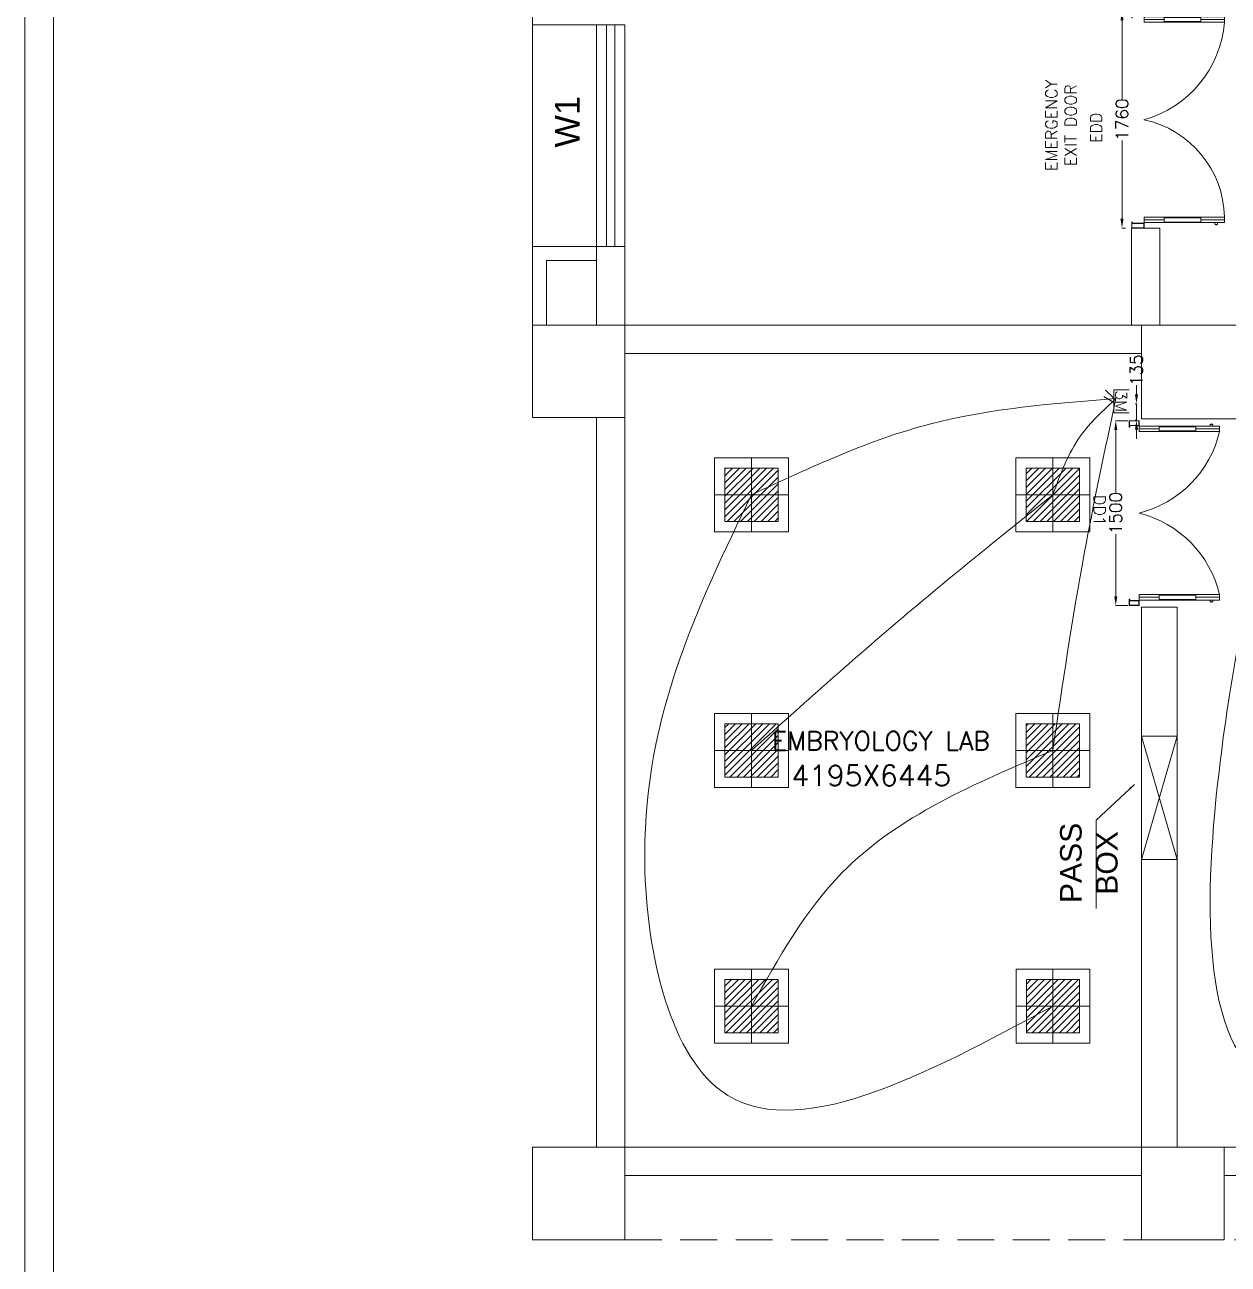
# Model space of a CAD drawing. Extents: x 3505867 to 4040009, y -660366 to -590408.
# Drawn here: x 3555319 to 3565090, y -613902 to -603838 of the extents above; entities that cross this region are included whole.
import ezdxf
from ezdxf.enums import TextEntityAlignment as Align

# ---------------------------------------------------------------- set-up
doc = ezdxf.new("R2010")
doc.units = 0
doc.header["$LTSCALE"] = 6
doc.header["$MEASUREMENT"] = 0
doc.linetypes.add('HIDDEN', pattern=[0.375, 0.25, -0.125])
doc.layers.get('0').update_dxf_attribs({"linetype": 'CONTINUOUS', "lineweight": 0})
doc.layers.get('Defpoints').update_dxf_attribs({"linetype": 'CONTINUOUS', "lineweight": 0})
for name, color, linetype, lineweight in [('0 Room description', 6, 'CONTINUOUS', 0), ('0 Room Dimensions', 7, 'CONTINUOUS', 0), ('1200 Door', 144, 'CONTINUOUS', 0), ('Chajja', 7, 'CONTINUOUS', 0), ('COL', 5, 'CONTINUOUS', 0), ('DIM', 7, 'CONTINUOUS', 0), ('Double Leaf Door', 4, 'CONTINUOUS', 0), ('ELE-3M UPS P.SB', 3, 'CONTINUOUS', 0), ('ELE-CABLE TRAY', 31, 'CONTINUOUS', 0), ('JOINERY', 7, 'CONTINUOUS', 0), ('WALL', 10, 'CONTINUOUS', 0), ('walls', 1, 'CONTINUOUS', 0), ('WIN', 151, 'CONTINUOUS', 0), ('Window', 161, 'CONTINUOUS', 0)]:
    doc.layers.add(name, color=color, linetype=linetype, lineweight=lineweight)
doc.layers.add('ELE-42W EMERGENCY DOWN LIGHT', color=7, linetype='CONTINUOUS', lineweight=0, true_color=0x608ec6)
doc.layers.add('ELE-LIGHTING WIRING', color=7, linetype='CONTINUOUS', lineweight=0, true_color=0x63d7b6)
doc.styles.add('ARIAL', font='arial.ttf')
doc.styles.add('ROMANS', font='romans.shx')
doc.styles.add('SIMPLEX', font='SIMPLEX')
doc.styles.get("Standard").update_dxf_attribs({"font": 'SIMPLEX'})
doc.dimstyles.new('AEPL1', dxfattribs={"dimtxt": 100, "dimasz": 75, "dimexe": 1.25, "dimexo": 50, "dimtad": 0, "dimdec": 0, "dimtxsty": 'ROMANS', "dimcen": 2.5, "dimclrd": 7, "dimclre": 7, "dimadec": 0, "dimazin": 0, "dimtfac": 1, "dimtdec": 0, "dimtmove": 0, "dimatfit": 3, "dimfxl": 1, "dimlwd": 0, "dimlwe": 0, "dimarcsym": 0})
doc.dimstyles.new('TEXT', dxfattribs={"dimscale": 0, "dimtxt": 500, "dimasz": 100, "dimexe": 75, "dimexo": 100, "dimgap": 50, "dimtad": 0, "dimdec": 0, "dimzin": 0, "dimdsep": 46, "dimtxsty": 'ARIAL', "dimblk": 'OBLIQUE', "dimcen": 0.09, "dimdle": 100, "dimclrd": 256, "dimclre": 256, "dimclrt": 6, "dimadec": 0, "dimazin": 0, "dimtfac": 1, "dimtdec": 0, "dimtofl": 0, "dimtmove": 2, "dimatfit": 3, "dimfxl": 1, "dimfrac": 2, "dimtolj": 1, "dimtzin": 0, "dimarcsym": 0})

# ---------------------------------------------------------------- blocks, each defined once
blk = doc.blocks.new('_Oblique')
at = {"color": 0, "linetype": 'ByBlock', "lineweight": -2}
blk.add_line((-0.5, -0.5), (0.5, 0.5), dxfattribs=at)
blk = doc.blocks.new('1800x100')
at = {"layer": 'Double Leaf Door'}
for points in [[(101628, -31395), (101633, -31395), (101633, -31098), (101628, -31098)], [(101672, -31098), (101667, -31098), (101667, -31395), (101672, -31395)], [(103256, -31098), (103261, -31098), (103261, -31395), (103256, -31395)], [(103300, -31395), (103295, -31395), (103295, -31098), (103300, -31098)]]:
    blk.add_hatch(color=6, dxfattribs=at).paths.add_polyline_path(points)
at = {"layer": 'Double Leaf Door', "color": 8}
for p, q in [((101613, -30962), (101613, -30980)), ((101628, -30960), (101615, -30960)), ((101615, -30982), (101628, -30982)), ((101628, -31558), (101628, -30904)), ((101628, -30904), (101672, -30904)), ((101628, -30960), (101628, -30982)), ((101650, -31098), (101650, -30904)), ((101672, -30904), (101672, -31558)), ((103300, -30904), (103256, -30904)), ((103256, -30904), (103256, -31558)), ((103278, -31098), (103278, -30904)), ((103300, -31558), (103300, -30904)), ((103300, -30960), (103312, -30960)), ((103300, -30960), (103300, -30982)), ((103312, -30982), (103300, -30982)), ((103314, -30962), (103314, -30980)), ((101650, -31558), (101650, -31395)), ((103278, -31558), (103278, -31395)), ((101584, -31558), (101584, -31658)), ((101624, -31558), (101584, -31558)), ((101586, -31560), (101586, -31656)), ((101622, -31560), (101586, -31560)), ((101622, -31655), (101622, -31560)), ((101624, -31654), (101624, -31558)), ((101672, -31558), (101628, -31558)), ((103256, -31558), (103300, -31558)), ((103304, -31654), (103304, -31558)), ((103304, -31558), (103344, -31558)), ((103306, -31655), (103306, -31560)), ((103306, -31560), (103342, -31560)), ((103342, -31560), (103342, -31656)), ((103344, -31558), (103344, -31658)), ((101584, -31658), (101624, -31658)), ((101586, -31656), (101624, -31656)), ((101634, -31655), (101622, -31655)), ((101636, -31654), (101624, -31654)), ((101624, -31656), (101634, -31656)), ((101624, -31658), (101636, -31658)), ((101634, -31656), (101634, -31655)), ((101636, -31658), (101636, -31654)), ((103292, -31658), (103292, -31654)), ((103292, -31654), (103304, -31654)), ((103304, -31658), (103292, -31658)), ((103294, -31656), (103294, -31655)), ((103294, -31655), (103306, -31655)), ((103304, -31656), (103294, -31656)), ((103342, -31656), (103304, -31656)), ((103344, -31658), (103304, -31658))]:
    blk.add_line(p, q, dxfattribs=at)
at = {"layer": 'Double Leaf Door', "color": 6}
for p, q in [((101672, -31098), (101628, -31098)), ((101628, -31098), (101628, -31395)), ((101633, -31395), (101633, -31098)), ((101667, -31395), (101667, -31098)), ((101672, -31395), (101672, -31098)), ((103256, -31395), (103256, -31098)), ((103256, -31098), (103300, -31098)), ((103261, -31395), (103261, -31098)), ((103295, -31395), (103295, -31098)), ((103300, -31098), (103300, -31395)), ((101628, -31395), (101672, -31395)), ((103300, -31395), (103256, -31395))]:
    blk.add_line(p, q, dxfattribs=at)
at = {"layer": 'Double Leaf Door', "color": 6, "ltscale": 100}
for p, q in [((101667, -31098), (101667, -31395)), ((103261, -31098), (103261, -31395))]:
    blk.add_line(p, q, dxfattribs=at)
at = {"layer": 'Double Leaf Door', "color": 6}
for points in [[(101628, -31098), (101628, -31395), (101633, -31395), (101633, -31098), (101628, -31098)], [(101672, -31098), (101672, -31395), (101667, -31395), (101667, -31098), (101672, -31098)], [(103256, -31098), (103256, -31395), (103261, -31395), (103261, -31098), (103256, -31098)], [(103300, -31098), (103300, -31395), (103295, -31395), (103295, -31098), (103300, -31098)]]:
    blk.add_lwpolyline(points, dxfattribs=at)
at = {"layer": 'Double Leaf Door', "ltscale": 5000}
for points in [[(101628, -31098), (101628, -31395), (101633, -31395), (101633, -31098), (101628, -31098)], [(103300, -31098), (103300, -31395), (103295, -31395), (103295, -31098), (103300, -31098)]]:
    blk.add_lwpolyline(points, dxfattribs=at)
at = {"layer": 'Double Leaf Door', "color": 8}
for centre, radius, start, end in [((101613, -30971), 3.72, 90, 270), ((101615, -30962), 1.98, 90, 180), ((101615, -30980), 1.98, 180, 270), ((101602, -31796), 894, 15.3848, 85.5115), ((103269, -31727), 822, 90.8957, 168.2081), ((103312, -30962), 1.98, 0, 90), ((103312, -30980), 1.98, 270, 0), ((103314, -30971), 3.72, 270, 90)]:
    blk.add_arc(centre, radius, start, end, dxfattribs=at)
blk = doc.blocks.new('*D607')
at = {"layer": 'Defpoints', "color": 0, "linetype": 'ByBlock', "transparency": 16777216}
for p in [(-28940, 10210), (-29018, 8450), (-28940, 8450)]:
    blk.add_point(p, dxfattribs=at)
at = {"layer": 'DIM', "color": 7, "linetype": 'ByBlock', "lineweight": 0, "transparency": 16777216}
for p, q in [((-28990, 10210), (-29020, 10210)), ((-29018, 10135), (-29018, 9499)), ((-29018, 8525), (-29018, 9160)), ((-28990, 8450), (-29020, 8450))]:
    blk.add_line(p, q, dxfattribs=at)
at = {"layer": 'DIM', "color": 7, "linetype": 'ByBlock', "transparency": 16777216}
for points in [[(-29031, 10135), (-29006, 10135), (-29018, 10210)], [(-29031, 8525), (-29006, 8525), (-29018, 8450)]]:
    blk.add_solid(points, dxfattribs=at)
at = {"layer": 'DIM', "color": 0, "linetype": 'ByBlock', "transparency": 16777216, "insert": (-29018, 9330), "char_height": 100, "attachment_point": 5, "rotation": 90, "style": 'ROMANS'}
blk.add_mtext('1760', dxfattribs=at)
blk = doc.blocks.new('1500x80')
at = {"layer": 'Double Leaf Door'}
for points in [[(99336, -25418), (99341, -25418), (99341, -25121), (99336, -25121)], [(99380, -25121), (99375, -25121), (99375, -25418), (99380, -25418)], [(100704, -25121), (100709, -25121), (100709, -25418), (100704, -25418)], [(100748, -25418), (100743, -25418), (100743, -25121), (100748, -25121)]]:
    blk.add_hatch(color=6, dxfattribs=at).paths.add_polyline_path(points)
at = {"layer": 'Double Leaf Door', "color": 8}
for p, q in [((99336, -25582), (99336, -24928)), ((99336, -24928), (99380, -24928)), ((99358, -25121), (99358, -24928)), ((99380, -24928), (99380, -25582)), ((100748, -24928), (100704, -24928)), ((100704, -24928), (100704, -25582)), ((100726, -25121), (100726, -24928)), ((100748, -25582), (100748, -24928)), ((99322, -24985), (99322, -25003)), ((99336, -24983), (99324, -24983)), ((99324, -25005), (99336, -25005)), ((99336, -24983), (99336, -25005)), ((100748, -24983), (100760, -24983)), ((100748, -24983), (100748, -25005)), ((100760, -25005), (100748, -25005)), ((100762, -24985), (100762, -25003)), ((99358, -25582), (99358, -25418)), ((100726, -25582), (100726, -25418)), ((99292, -25582), (99292, -25662)), ((99332, -25582), (99292, -25582)), ((99292, -25662), (99332, -25662)), ((99294, -25584), (99294, -25660)), ((99330, -25584), (99294, -25584)), ((99294, -25660), (99332, -25660)), ((99330, -25659), (99330, -25584)), ((99342, -25659), (99330, -25659)), ((99332, -25657), (99332, -25582)), ((99344, -25657), (99332, -25657)), ((99332, -25660), (99342, -25660)), ((99332, -25662), (99344, -25662)), ((99380, -25582), (99336, -25582)), ((99342, -25660), (99342, -25659)), ((99344, -25662), (99344, -25657)), ((100704, -25582), (100748, -25582)), ((100740, -25662), (100740, -25657)), ((100740, -25657), (100752, -25657)), ((100752, -25662), (100740, -25662)), ((100742, -25660), (100742, -25659)), ((100742, -25659), (100754, -25659)), ((100752, -25660), (100742, -25660)), ((100752, -25657), (100752, -25582)), ((100752, -25582), (100792, -25582)), ((100790, -25660), (100752, -25660)), ((100792, -25662), (100752, -25662)), ((100754, -25659), (100754, -25584)), ((100754, -25584), (100790, -25584)), ((100790, -25584), (100790, -25660)), ((100792, -25582), (100792, -25662))]:
    blk.add_line(p, q, dxfattribs=at)
at = {"layer": 'Double Leaf Door', "color": 6}
for p, q in [((99380, -25121), (99336, -25121)), ((99336, -25121), (99336, -25418)), ((99341, -25418), (99341, -25121)), ((99375, -25418), (99375, -25121)), ((99380, -25418), (99380, -25121)), ((100704, -25418), (100704, -25121)), ((100704, -25121), (100748, -25121)), ((100709, -25418), (100709, -25121)), ((100743, -25418), (100743, -25121)), ((100748, -25121), (100748, -25418)), ((99336, -25418), (99380, -25418)), ((100748, -25418), (100704, -25418))]:
    blk.add_line(p, q, dxfattribs=at)
at = {"layer": 'Double Leaf Door', "color": 6, "ltscale": 100}
for p, q in [((99375, -25121), (99375, -25418)), ((100709, -25121), (100709, -25418))]:
    blk.add_line(p, q, dxfattribs=at)
at = {"layer": 'Double Leaf Door', "color": 6}
for points in [[(99336, -25121), (99336, -25418), (99341, -25418), (99341, -25121), (99336, -25121)], [(99380, -25121), (99380, -25418), (99375, -25418), (99375, -25121), (99380, -25121)], [(100704, -25121), (100704, -25418), (100709, -25418), (100709, -25121), (100704, -25121)], [(100748, -25121), (100748, -25418), (100743, -25418), (100743, -25121), (100748, -25121)]]:
    blk.add_lwpolyline(points, dxfattribs=at)
at = {"layer": 'Double Leaf Door', "ltscale": 5000}
for points in [[(99336, -25121), (99336, -25418), (99341, -25418), (99341, -25121), (99336, -25121)], [(100748, -25121), (100748, -25418), (100743, -25418), (100743, -25121), (100748, -25121)]]:
    blk.add_lwpolyline(points, dxfattribs=at)
at = {"layer": 'Double Leaf Door', "color": 8}
for centre, radius, start, end in [((99176, -25796), 892, 13.906, 76.7864), ((100908, -25796), 892, 103.2136, 166.094), ((99322, -24994), 3.72, 90, 270), ((99324, -24985), 1.98, 90, 180), ((99324, -25003), 1.98, 180, 270), ((100760, -24985), 1.98, 0, 90), ((100760, -25003), 1.98, 270, 0), ((100762, -24994), 3.72, 270, 90)]:
    blk.add_arc(centre, radius, start, end, dxfattribs=at)
blk = doc.blocks.new('*D610')
at = {"layer": 'Defpoints', "color": 0, "linetype": 'ByBlock', "transparency": 16777216}
for p in [(-29069, 6885), (-28920, 6885), (-28920, 5385)]:
    blk.add_point(p, dxfattribs=at)
at = {"layer": 'DIM', "color": 7, "linetype": 'ByBlock', "lineweight": 0, "transparency": 16777216}
for p, q in [((-28970, 6885), (-29070, 6885)), ((-29069, 6810), (-29069, 6305)), ((-29069, 5460), (-29069, 5965)), ((-28970, 5385), (-29070, 5385))]:
    blk.add_line(p, q, dxfattribs=at)
at = {"layer": 'DIM', "color": 7, "linetype": 'ByBlock', "transparency": 16777216}
for points in [[(-29081, 6810), (-29056, 6810), (-29069, 6885)], [(-29081, 5460), (-29056, 5460), (-29069, 5385)]]:
    blk.add_solid(points, dxfattribs=at)
at = {"layer": 'DIM', "color": 0, "linetype": 'ByBlock', "transparency": 16777216, "insert": (-29069, 6135), "char_height": 100, "attachment_point": 5, "rotation": 90, "style": 'ROMANS'}
blk.add_mtext('1500', dxfattribs=at)
blk = doc.blocks.new('54W EME')
at = {"layer": 'ELE-42W EMERGENCY DOWN LIGHT'}
h = blk.add_hatch(dxfattribs=at)
h.set_pattern_fill('ANSI31', color=8, scale=312.5, style=0)
h.paths.add_polyline_path([(-216, -216), (-216, 216), (216, 216), (216, -216)])
for p, q in [((0, 300), (0, -300)), ((-300, 0), (300, 0))]:
    blk.add_line(p, q, dxfattribs=at)
for points in [[(-300, -300), (-300, 300), (300, 300), (300, -300)], [(-216, -216), (-216, 216), (216, 216), (216, -216)]]:
    blk.add_lwpolyline(points, close=True, dxfattribs=at)
blk = doc.blocks.new('3M UPS SB')
at = {"layer": 'ELE-3M UPS P.SB', "color": 3}
for p, q in [((-134, 160), (-69, 265)), ((-240, 160), (-240, 0)), ((0, 160), (-240, 160)), ((-88, 160), (-3, 245)), ((0, 160), (0, 0))]:
    blk.add_line(p, q, dxfattribs=at)
blk.add_text('3M', height=120, rotation=180, dxfattribs=at).set_placement((-6, 143))
blk = doc.blocks.new('*D495')
at = {"layer": 'Defpoints', "color": 0, "linetype": 'ByBlock', "transparency": 16777216}
for p in [(3564286, -606915), (3564345, -606915), (3564286, -607050)]:
    blk.add_point(p, dxfattribs=at)
at = {"layer": 'ELE-CABLE TRAY', "color": 7, "linetype": 'ByBlock', "lineweight": 0, "transparency": 16777216}
for p, q in [((3564345, -606840), (3564345, -606765)), ((3564336, -606915), (3564346, -606915)), ((3564345, -607050), (3564345, -606915)), ((3564336, -607050), (3564346, -607050)), ((3564345, -607125), (3564345, -607200))]:
    blk.add_line(p, q, dxfattribs=at)
at = {"layer": 'ELE-CABLE TRAY', "color": 7, "linetype": 'ByBlock', "transparency": 16777216}
for points in [[(3564333, -606840), (3564358, -606840), (3564345, -606915)], [(3564358, -607125), (3564333, -607125), (3564345, -607050)]]:
    blk.add_solid(points, dxfattribs=at)
at = {"layer": 'ELE-CABLE TRAY', "color": 0, "linetype": 'ByBlock', "transparency": 16777216, "insert": (3564345, -606643), "char_height": 100, "attachment_point": 5, "rotation": 90, "style": 'ROMANS'}
blk.add_mtext('135', dxfattribs=at)
blk = doc.blocks.new('CIVIL IVF')
at = {"layer": 'Chajja', "color": 8, "linetype": 'HIDDEN', "ltscale": 200}
blk.add_line((-33055, 235.2), (-10540, 235.2), dxfattribs=at)
at = {"layer": 'COL', "color": 8}
for points in [[(-33805, 7660.2), (-33055, 7660.2), (-33055, 6910.2), (-33805, 6910.2)], [(-28860, 6900.2), (-28070, 6900.2), (-28070, 7660.2), (-28860, 7660.2)], [(-33805, 985.2), (-33055, 985.2), (-33055, 235.2), (-33805, 235.2)], [(-28860, 235.2), (-28190, 235.2), (-28190, 985.2), (-28860, 985.2)]]:
    blk.add_lwpolyline(points, close=True, dxfattribs=at)
at = {"layer": 'WALL', "color": 8, "linetype": 'ByBlock'}
for p, q in [((-33805, 10100.2), (-33805, 8300.2)), ((-28940, 7660.2), (-28940, 8449.7)), ((-28710, 7660.2), (-28710, 8449.7)), ((-33285, 8300.2), (-33285, 7660.2)), ((-33055, 8300.2), (-33055, 7660.2)), ((-33055, 7660.2), (-28860, 7660.2)), ((-33055, 7430.2), (-28860, 7430.2)), ((-33285, 6910.2), (-33285, 985.2)), ((-33285, 6910.2), (-33285, 985.2)), ((-33055, 6910.2), (-33055, 985.2)), ((-33055, 6910.2), (-33055, 985.2)), ((-28860, 5370.2), (-28860, 4322.7)), ((-28860, 5370.2), (-28570, 5370.2)), ((-28570, 5370.2), (-28570, 4322.7)), ((-28860, 3322.7), (-28860, 985.2)), ((-28570, 3322.7), (-28570, 985.2)), ((-33055, 985.2), (-28860, 985.2)), ((-28190, 985.2), (-23015, 985.2)), ((-33055, 755.2), (-28860, 755.2)), ((-28190, 755.2), (-23015, 755.2))]:
    blk.add_line(p, q, dxfattribs=at)
at = {"layer": 'WALL', "color": 8, "lineweight": 0}
blk.add_line((-28940, 8449.7), (-28710, 8449.7), dxfattribs=at)
at = {"layer": 'WALL', "color": 8, "linetype": 'ByBlock'}
for points in [[(-33805, 10700.2), (-33805, 10100.2), (-33285, 10100.2)], [(-33805, 7660.2), (-33805, 8300.2), (-33285, 8300.2)], [(-33690, 7660.2), (-33690, 8185.2), (-33285, 8185.2)]]:
    blk.add_lwpolyline(points, dxfattribs=at)
at = {"layer": 'walls', "color": 8, "linetype": 'Continuous'}
blk.add_line((-33055, 8300.2), (-33285, 8300.2), dxfattribs=at)
at = {"layer": 'WIN', "color": 8, "linetype": 'Continuous'}
for p, q in [((-28570, 3322.7), (-28860, 4322.7)), ((-28860, 3322.7), (-28570, 4322.7))]:
    blk.add_line(p, q, dxfattribs=at)
blk.add_lwpolyline([(-28860, 3322.7), (-28570, 3322.7), (-28570, 4322.7), (-28860, 4322.7)], close=True, dxfattribs=at)
at = {"layer": 'Window', "color": 8, "linetype": 'Continuous', "elevation": 0}
for points in [[(-33285, 8300.2), (-33055, 8300.2), (-33055, 10100.2), (-33285, 10100.2)], [(-33205, 8300.2), (-33135, 8300.2), (-33135, 10100.2), (-33205, 10100.2)]]:
    blk.add_lwpolyline(points, close=True, dxfattribs=at)
at = {"layer": 'Double Leaf Door', "color": 8, "rotation": 270}
for name, p in [('1800x100', (2718.5, 111793.4)), ('1500x80', (-3298.2, 106177.2))]:
    blk.add_blockref(name, p, dxfattribs=at)
at = {"layer": '0 Room description', "color": 8, "style": 'SIMPLEX'}
blk.add_text('EMBRYOLOGY LAB', height=150, dxfattribs=at).set_placement((-30975.6, 4286.1, -1610551), align=Align.MIDDLE)
at = {"layer": '0 Room Dimensions', "color": 8, "lineweight": 0, "style": 'SIMPLEX'}
blk.add_text('4195X6445', height=168, dxfattribs=at).set_placement((-31702.5, 3919.4, 241159.2))
at = {"layer": '1200 Door', "color": 8, "linetype": 'ByBlock', "style": 'ROMANS'}
for s, rotation, p in [('EDD', 90, (-29181.1, 9141.1, -35804.4)), ('DD1', 270, (-29246.3, 6282, -35804.4))]:
    blk.add_text(s, height=94.18, rotation=rotation, dxfattribs=at).set_placement(p)
at = {"layer": '1200 Door', "color": 8, "linetype": 'ByBlock', "insert": (-29512.7, 9252), "char_height": 94.18, "width": 1944.789, "attachment_point": 5, "rotation": 90, "style": 'ROMANS'}
blk.add_mtext(' EMERGENCY\\P EXIT DOOR', dxfattribs=at)
at = {"layer": 'DIM', "color": 8, "linetype": 'Continuous', "insert": (-29286.4, 3294.5, -101230.8), "char_height": 175, "width": 1149.25, "attachment_point": 5, "rotation": 90, "style": 'ARIAL'}
blk.add_mtext('PASS BOX', dxfattribs=at)
at = {"layer": 'JOINERY', "color": 8, "style": 'ARIAL', "width": 1}
blk.add_text('W1', height=200, rotation=90, dxfattribs=at).set_placement((-33422.6, 9103.4))
at = {"layer": 'DIM', "color": 8, "linetype": 'ByBlock'}
dim = blk.add_linear_dim(base=(-29018.3, 8449.7), p1=(-28940, 10209.7), p2=(-28940, 8449.7), angle=90, dimstyle='AEPL1', dxfattribs=at)
dim.commit()
dim.dimension.update_dxf_attribs({"geometry": '*D607', "text_midpoint": (-29018.3, 9329.7)})
dim = blk.add_linear_dim(base=(-29068.9, 6885.2), p1=(-28920, 5385.2), p2=(-28920, 6885.2), angle=90, dimstyle='AEPL1', dxfattribs=at)
dim.commit()
dim.dimension.update_dxf_attribs({"geometry": '*D610', "text_midpoint": (-29068.9, 6135.2), "dimtype": 160})
at = {"layer": 'WIN', "color": 8, "linetype": 'Continuous'}
blk.add_leader([(-28917.6, 3931.5, -101230.8), (-29229.1, 3643, -101230.8), (-29229.1, 2925.2, -101230.8)], dimstyle='TEXT', override={"dimscale": 1, "dimtxt": 200, "dimasz": 50, "dimfxl": 0.18}, dxfattribs=at)

msp = doc.modelspace()

# ---------------------------------------------------------------- linework, layer by layer
for points in [[(3600400.2, -593936.6), (3600400.2, -625948), (3555319, -625948), (3555319, -593936.6)], [(3600168.4, -594168.4), (3600168.4, -625716.2), (3555550.8, -625716.2), (3555550.8, -594168.4)]]:
    msp.add_lwpolyline(points, close=True)
at = {"layer": 'ELE-LIGHTING WIRING', "color": 254, "linetype": 'ByBlock', "true_color": 0xdebad0}
for points in [[(3561220, -607654.7), (3562674.7, -607078.5), (3564178.8, -606874.1)], [(3564178.8, -606874.1), (3563891.6, -607175.2), (3563666, -607654.7)], [(3564178.8, -606874.1), (3563921.5, -608131.1), (3563666, -609730.7)], [(3561220, -607654.7), (3560352.2, -610569.9), (3560970.2, -612492.8), (3563667.4, -611806.7)], [(3563666, -607654.7), (3562370, -608715.7), (3561220, -609730.7)], [(3565420, -607654.7), (3565050.3, -609626.7), (3565342.3, -612363.7), (3567866, -611750.2)], [(3561220, -611806.7), (3561953.5, -610725.4), (3563666, -609730.7)]]:
    msp.add_spline(points, degree=3, dxfattribs=at)

# ---------------------------------------------------------------- block references
at = {"linetype": 'ByBlock'}
msp.add_blockref('CIVIL IVF', (3593246, -613938.4), dxfattribs=at)
at = {"layer": 'ELE-3M UPS P.SB', "color": 6, "xscale": 0.7812500000005363, "yscale": 0.7812500000005363, "zscale": 0.7812500000005363, "rotation": 89.99999999999993}
msp.add_blockref('3M UPS SB', (3564286, -606801.6), dxfattribs=at)
at = {"layer": 'ELE-42W EMERGENCY DOWN LIGHT', "linetype": 'ByBlock'}
for p in [(3561220, -607654.7), (3563666, -607654.7), (3561220, -609730.7), (3563666, -609730.7), (3561220, -611806.7), (3563667.4, -611806.7)]:
    msp.add_blockref('54W EME', p, dxfattribs=at)

# ---------------------------------------------------------------- dimensions: what is measured, and where the dimension line sits
at = {"layer": 'ELE-CABLE TRAY', "color": 0, "linetype": 'ByBlock'}
dim = msp.add_linear_dim(base=(3564345, -606915.2), p1=(3564286, -607050.2), p2=(3564286, -606915.2), angle=90, dimstyle='AEPL1', dxfattribs=at)
dim.commit()
dim.dimension.update_dxf_attribs({"geometry": '*D495', "text_midpoint": (3564345, -606643.2)})

doc.saveas('drawing.dxf')
